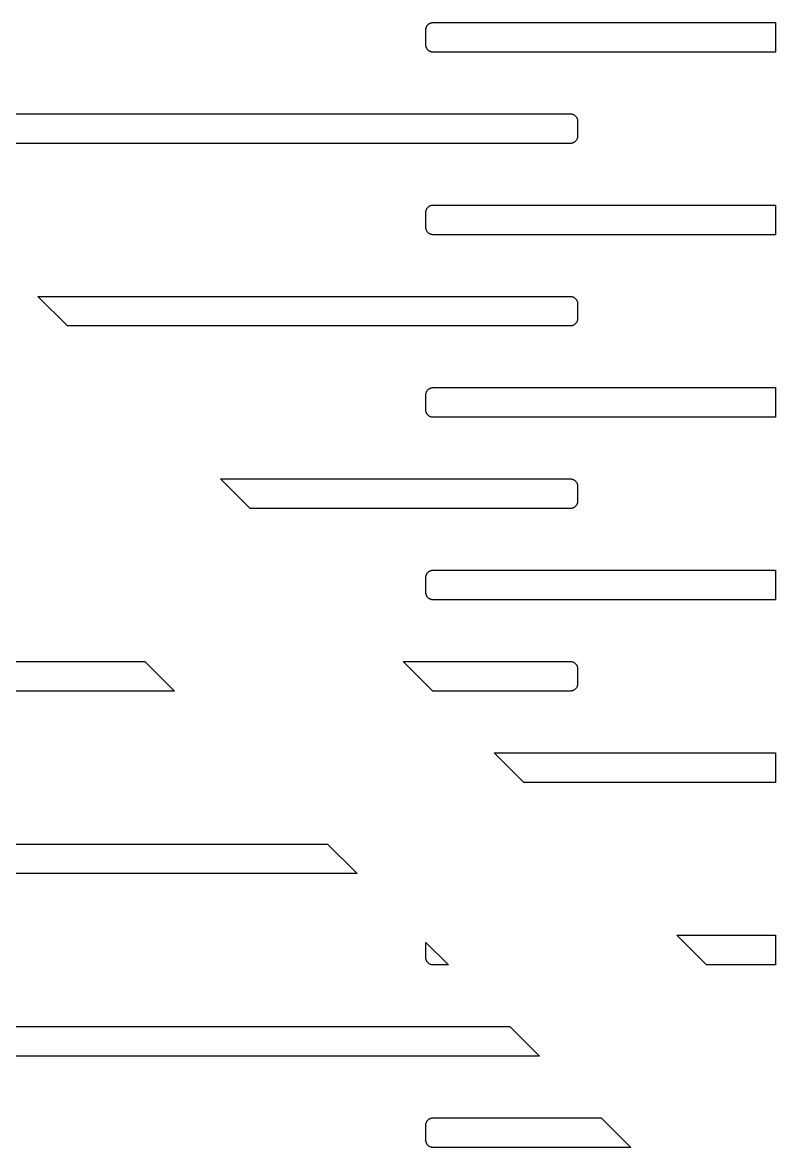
# Model space of a CAD drawing. Header units: metres. Extents: x -218 to 218, y -218 to 218.
# Drawn here: x -37 to -4, y 4.68 to 53.98 of the extents above; entities that cross this region are included whole.
import ezdxf

# ---------------------------------------------------------------- set-up
doc = ezdxf.new("R2010")
doc.units = ezdxf.units.M

msp = doc.modelspace()

# ---------------------------------------------------------------- linework, layer by layer
for p, q in [((-19.312, 53.7336), (-19.3063, 53.7532)), ((-19.3063, 53.7532), (-19.2994, 53.7724)), ((-19.2994, 53.7724), (-19.2913, 53.7912)), ((-19.2913, 53.7912), (-19.282, 53.8094)), ((-19.282, 53.8094), (-19.2716, 53.8269)), ((-19.2716, 53.8269), (-19.2601, 53.8438)), ((-19.2601, 53.8438), (-19.2476, 53.86)), ((-19.2476, 53.86), (-19.2341, 53.8753)), ((-19.2341, 53.8753), (-19.2197, 53.8897)), ((-19.2197, 53.8897), (-19.2044, 53.9032)), ((-19.2044, 53.9032), (-19.1882, 53.9157)), ((-19.1882, 53.9157), (-19.1713, 53.9272)), ((-19.1713, 53.9272), (-19.1538, 53.9376)), ((-19.1538, 53.9376), (-19.1356, 53.9469)), ((-19.1356, 53.9469), (-19.1168, 53.955)), ((-19.1168, 53.955), (-19.0976, 53.9619)), ((-19.0976, 53.9619), (-19.078, 53.9676)), ((-19.078, 53.9676), (-19.0581, 53.972)), ((-19.0581, 53.972), (-19.0379, 53.9752)), ((-19.0379, 53.9752), (-19.0176, 53.9772)), ((-19.0176, 53.9772), (-18.9972, 53.9778)), ((-18.9972, 53.9778), (-4, 53.9778)), ((-4, 53.9778), (-4, 52.6778)), ((-19.3222, 53.6528), (-19.3215, 53.6732)), ((-19.3222, 53.0028), (-19.3222, 53.6528)), ((-19.3215, 53.6732), (-19.3196, 53.6935)), ((-19.3196, 53.6935), (-19.3164, 53.7137)), ((-19.3164, 53.7137), (-19.312, 53.7336)), ((-19.3215, 52.9824), (-19.3222, 53.0028)), ((-19.3196, 52.9621), (-19.3215, 52.9824)), ((-19.3164, 52.9419), (-19.3196, 52.9621)), ((-19.312, 52.922), (-19.3164, 52.9419)), ((-19.3063, 52.9024), (-19.312, 52.922)), ((-19.2994, 52.8831), (-19.3063, 52.9024)), ((-19.2913, 52.8644), (-19.2994, 52.8831)), ((-19.282, 52.8462), (-19.2913, 52.8644)), ((-19.2716, 52.8286), (-19.282, 52.8462)), ((-19.2601, 52.8118), (-19.2716, 52.8286)), ((-19.2476, 52.7956), (-19.2601, 52.8118)), ((-19.2341, 52.7803), (-19.2476, 52.7956)), ((-19.2197, 52.7659), (-19.2341, 52.7803)), ((-19.2044, 52.7524), (-19.2197, 52.7659)), ((-19.1882, 52.7399), (-19.2044, 52.7524)), ((-19.1713, 52.7284), (-19.1882, 52.7399)), ((-19.1538, 52.718), (-19.1713, 52.7284)), ((-19.1356, 52.7087), (-19.1538, 52.718)), ((-19.1168, 52.7006), (-19.1356, 52.7087)), ((-19.0976, 52.6937), (-19.1168, 52.7006)), ((-19.078, 52.688), (-19.0976, 52.6937)), ((-19.0581, 52.6835), (-19.078, 52.688)), ((-19.0379, 52.6804), (-19.0581, 52.6835)), ((-19.0176, 52.6784), (-19.0379, 52.6804)), ((-18.9972, 52.6778), (-19.0176, 52.6784)), ((-4, 52.6778), (-18.9972, 52.6778)), ((-43.9972, 49.9778), (-12.9972, 49.9778)), ((-12.9972, 49.9778), (-12.9768, 49.9772)), ((-12.9768, 49.9772), (-12.9565, 49.9752)), ((-12.9565, 49.9752), (-12.9363, 49.972)), ((-12.9363, 49.972), (-12.9164, 49.9676)), ((-12.9164, 49.9676), (-12.8968, 49.9619)), ((-12.8968, 49.9619), (-12.8775, 49.955)), ((-12.8775, 49.955), (-12.8588, 49.9469)), ((-12.8588, 49.9469), (-12.8406, 49.9376)), ((-12.8406, 49.9376), (-12.823, 49.9272)), ((-12.823, 49.9272), (-12.8062, 49.9157)), ((-12.8062, 49.9157), (-12.79, 49.9032)), ((-12.79, 49.9032), (-12.7747, 49.8897)), ((-12.7747, 49.8897), (-12.7603, 49.8753)), ((-12.7603, 49.8753), (-12.7468, 49.86)), ((-12.7468, 49.86), (-12.7343, 49.8438)), ((-12.7343, 49.8438), (-12.7228, 49.8269)), ((-12.7228, 49.8269), (-12.7124, 49.8094)), ((-12.7124, 49.8094), (-12.7031, 49.7912)), ((-12.7031, 49.7912), (-12.695, 49.7724)), ((-12.695, 49.7724), (-12.6881, 49.7532)), ((-12.6881, 49.7532), (-12.6824, 49.7336)), ((-12.6824, 49.7336), (-12.6779, 49.7137)), ((-12.6779, 49.7137), (-12.6748, 49.6935)), ((-12.6748, 49.6935), (-12.6728, 49.6732)), ((-12.6728, 49.6732), (-12.6722, 49.6528)), ((-12.6722, 49.6528), (-12.6722, 49.0028)), ((-12.7343, 48.8118), (-12.7468, 48.7956)), ((-12.7228, 48.8286), (-12.7343, 48.8118)), ((-12.7124, 48.8462), (-12.7228, 48.8286)), ((-12.7031, 48.8644), (-12.7124, 48.8462)), ((-12.695, 48.8831), (-12.7031, 48.8644)), ((-12.6881, 48.9024), (-12.695, 48.8831)), ((-12.6824, 48.922), (-12.6881, 48.9024)), ((-12.6779, 48.9419), (-12.6824, 48.922)), ((-12.6748, 48.9621), (-12.6779, 48.9419)), ((-12.6728, 48.9824), (-12.6748, 48.9621)), ((-12.6722, 49.0028), (-12.6728, 48.9824)), ((-12.9972, 48.6778), (-43.0209, 48.6778)), ((-12.9768, 48.6784), (-12.9972, 48.6778)), ((-12.9565, 48.6804), (-12.9768, 48.6784)), ((-12.9363, 48.6835), (-12.9565, 48.6804)), ((-12.9164, 48.688), (-12.9363, 48.6835)), ((-12.8968, 48.6937), (-12.9164, 48.688)), ((-12.8775, 48.7006), (-12.8968, 48.6937)), ((-12.8588, 48.7087), (-12.8775, 48.7006)), ((-12.8406, 48.718), (-12.8588, 48.7087)), ((-12.823, 48.7284), (-12.8406, 48.718)), ((-12.8062, 48.7399), (-12.823, 48.7284)), ((-12.79, 48.7524), (-12.8062, 48.7399)), ((-12.7747, 48.7659), (-12.79, 48.7524)), ((-12.7603, 48.7803), (-12.7747, 48.7659)), ((-12.7468, 48.7956), (-12.7603, 48.7803)), ((-19.2601, 45.8438), (-19.2476, 45.86)), ((-19.2476, 45.86), (-19.2341, 45.8753)), ((-19.2341, 45.8753), (-19.2197, 45.8897)), ((-19.2197, 45.8897), (-19.2044, 45.9032)), ((-19.2044, 45.9032), (-19.1882, 45.9157)), ((-19.1882, 45.9157), (-19.1713, 45.9272)), ((-19.1713, 45.9272), (-19.1538, 45.9376)), ((-19.1538, 45.9376), (-19.1356, 45.9469)), ((-19.1356, 45.9469), (-19.1168, 45.955)), ((-19.1168, 45.955), (-19.0976, 45.9619)), ((-19.0976, 45.9619), (-19.078, 45.9676)), ((-19.078, 45.9676), (-19.0581, 45.972)), ((-19.0581, 45.972), (-19.0379, 45.9752)), ((-19.0379, 45.9752), (-19.0176, 45.9772)), ((-19.0176, 45.9772), (-18.9972, 45.9778)), ((-18.9972, 45.9778), (-4, 45.9778)), ((-4, 45.9778), (-4, 44.6778)), ((-19.3222, 45.6528), (-19.3215, 45.6732)), ((-19.3222, 45.0028), (-19.3222, 45.6528)), ((-19.3215, 45.6732), (-19.3196, 45.6935)), ((-19.3196, 45.6935), (-19.3164, 45.7137)), ((-19.3164, 45.7137), (-19.312, 45.7336)), ((-19.312, 45.7336), (-19.3063, 45.7532)), ((-19.3063, 45.7532), (-19.2994, 45.7724)), ((-19.2994, 45.7724), (-19.2913, 45.7912)), ((-19.2913, 45.7912), (-19.282, 45.8094)), ((-19.282, 45.8094), (-19.2716, 45.8269)), ((-19.2716, 45.8269), (-19.2601, 45.8438)), ((-19.3215, 44.9824), (-19.3222, 45.0028)), ((-19.3196, 44.9621), (-19.3215, 44.9824)), ((-19.3164, 44.9419), (-19.3196, 44.9621)), ((-19.312, 44.922), (-19.3164, 44.9419)), ((-19.3063, 44.9024), (-19.312, 44.922)), ((-19.2994, 44.8831), (-19.3063, 44.9024)), ((-19.2913, 44.8644), (-19.2994, 44.8831)), ((-19.282, 44.8462), (-19.2913, 44.8644)), ((-19.2716, 44.8286), (-19.282, 44.8462)), ((-19.2601, 44.8118), (-19.2716, 44.8286)), ((-19.2476, 44.7956), (-19.2601, 44.8118)), ((-19.2341, 44.7803), (-19.2476, 44.7956)), ((-19.2197, 44.7659), (-19.2341, 44.7803)), ((-19.2044, 44.7524), (-19.2197, 44.7659)), ((-19.1882, 44.7399), (-19.2044, 44.7524)), ((-19.1713, 44.7284), (-19.1882, 44.7399)), ((-19.1538, 44.718), (-19.1713, 44.7284)), ((-19.1356, 44.7087), (-19.1538, 44.718)), ((-19.1168, 44.7006), (-19.1356, 44.7087)), ((-19.0976, 44.6937), (-19.1168, 44.7006)), ((-19.078, 44.688), (-19.0976, 44.6937)), ((-19.0581, 44.6835), (-19.078, 44.688)), ((-19.0379, 44.6804), (-19.0581, 44.6835)), ((-19.0176, 44.6784), (-19.0379, 44.6804)), ((-18.9972, 44.6778), (-19.0176, 44.6784)), ((-4, 44.6778), (-18.9972, 44.6778)), ((-35.0209, 40.6778), (-36.3209, 41.9778)), ((-36.3209, 41.9778), (-12.9972, 41.9778)), ((-12.9972, 41.9778), (-12.9768, 41.9772)), ((-12.9768, 41.9772), (-12.9565, 41.9752)), ((-12.9565, 41.9752), (-12.9363, 41.972)), ((-12.9363, 41.972), (-12.9164, 41.9676)), ((-12.9164, 41.9676), (-12.8968, 41.9619)), ((-12.8968, 41.9619), (-12.8775, 41.955)), ((-12.8775, 41.955), (-12.8588, 41.9469)), ((-12.8588, 41.9469), (-12.8406, 41.9376)), ((-12.8406, 41.9376), (-12.823, 41.9272)), ((-12.823, 41.9272), (-12.8062, 41.9157)), ((-12.8062, 41.9157), (-12.79, 41.9032)), ((-12.79, 41.9032), (-12.7747, 41.8897)), ((-12.7747, 41.8897), (-12.7603, 41.8753)), ((-12.7603, 41.8753), (-12.7468, 41.86)), ((-12.7468, 41.86), (-12.7343, 41.8438)), ((-12.7343, 41.8438), (-12.7228, 41.8269)), ((-12.7228, 41.8269), (-12.7124, 41.8094)), ((-12.7124, 41.8094), (-12.7031, 41.7912)), ((-12.7031, 41.7912), (-12.695, 41.7724)), ((-12.695, 41.7724), (-12.6881, 41.7532)), ((-12.6881, 41.7532), (-12.6824, 41.7336)), ((-12.6824, 41.7336), (-12.6779, 41.7137)), ((-12.6779, 41.7137), (-12.6748, 41.6935)), ((-12.6748, 41.6935), (-12.6728, 41.6732)), ((-12.6728, 41.6732), (-12.6722, 41.6528)), ((-12.6722, 41.6528), (-12.6722, 41.0028)), ((-12.6824, 40.922), (-12.6881, 40.9024)), ((-12.6779, 40.9419), (-12.6824, 40.922)), ((-12.6748, 40.9621), (-12.6779, 40.9419)), ((-12.6728, 40.9824), (-12.6748, 40.9621)), ((-12.6722, 41.0028), (-12.6728, 40.9824)), ((-12.9972, 40.6778), (-35.0209, 40.6778)), ((-12.9768, 40.6784), (-12.9972, 40.6778)), ((-12.9565, 40.6804), (-12.9768, 40.6784)), ((-12.9363, 40.6835), (-12.9565, 40.6804)), ((-12.9164, 40.688), (-12.9363, 40.6835)), ((-12.8968, 40.6937), (-12.9164, 40.688)), ((-12.8775, 40.7006), (-12.8968, 40.6937)), ((-12.8588, 40.7087), (-12.8775, 40.7006)), ((-12.8406, 40.718), (-12.8588, 40.7087)), ((-12.823, 40.7284), (-12.8406, 40.718)), ((-12.8062, 40.7399), (-12.823, 40.7284)), ((-12.79, 40.7524), (-12.8062, 40.7399)), ((-12.7747, 40.7659), (-12.79, 40.7524)), ((-12.7603, 40.7803), (-12.7747, 40.7659)), ((-12.7468, 40.7956), (-12.7603, 40.7803)), ((-12.7343, 40.8118), (-12.7468, 40.7956)), ((-12.7228, 40.8286), (-12.7343, 40.8118)), ((-12.7124, 40.8462), (-12.7228, 40.8286)), ((-12.7031, 40.8644), (-12.7124, 40.8462)), ((-12.695, 40.8831), (-12.7031, 40.8644)), ((-12.6881, 40.9024), (-12.695, 40.8831)), ((-19.1168, 37.955), (-19.0976, 37.9619)), ((-19.0976, 37.9619), (-19.078, 37.9676)), ((-19.078, 37.9676), (-19.0581, 37.972)), ((-19.0581, 37.972), (-19.0379, 37.9752)), ((-19.0379, 37.9752), (-19.0176, 37.9772)), ((-19.0176, 37.9772), (-18.9972, 37.9778)), ((-18.9972, 37.9778), (-4, 37.9778)), ((-4, 37.9778), (-4, 36.6778)), ((-19.3222, 37.6528), (-19.3215, 37.6732)), ((-19.3222, 37.0028), (-19.3222, 37.6528)), ((-19.3215, 37.6732), (-19.3196, 37.6935)), ((-19.3196, 37.6935), (-19.3164, 37.7137)), ((-19.3164, 37.7137), (-19.312, 37.7336)), ((-19.312, 37.7336), (-19.3063, 37.7532)), ((-19.3063, 37.7532), (-19.2994, 37.7724)), ((-19.2994, 37.7724), (-19.2913, 37.7912)), ((-19.2913, 37.7912), (-19.282, 37.8094)), ((-19.282, 37.8094), (-19.2716, 37.8269)), ((-19.2716, 37.8269), (-19.2601, 37.8438)), ((-19.2601, 37.8438), (-19.2476, 37.86)), ((-19.2476, 37.86), (-19.2341, 37.8753)), ((-19.2341, 37.8753), (-19.2197, 37.8897)), ((-19.2197, 37.8897), (-19.2044, 37.9032)), ((-19.2044, 37.9032), (-19.1882, 37.9157)), ((-19.1882, 37.9157), (-19.1713, 37.9272)), ((-19.1713, 37.9272), (-19.1538, 37.9376)), ((-19.1538, 37.9376), (-19.1356, 37.9469)), ((-19.1356, 37.9469), (-19.1168, 37.955)), ((-19.3215, 36.9824), (-19.3222, 37.0028)), ((-19.3196, 36.9621), (-19.3215, 36.9824)), ((-19.3164, 36.9419), (-19.3196, 36.9621)), ((-19.312, 36.922), (-19.3164, 36.9419)), ((-19.3063, 36.9024), (-19.312, 36.922)), ((-19.2994, 36.8831), (-19.3063, 36.9024)), ((-19.2913, 36.8644), (-19.2994, 36.8831)), ((-19.282, 36.8462), (-19.2913, 36.8644)), ((-19.2716, 36.8286), (-19.282, 36.8462)), ((-19.2601, 36.8118), (-19.2716, 36.8286)), ((-19.2476, 36.7956), (-19.2601, 36.8118)), ((-19.2341, 36.7803), (-19.2476, 36.7956)), ((-19.2197, 36.7659), (-19.2341, 36.7803)), ((-19.2044, 36.7524), (-19.2197, 36.7659)), ((-19.1882, 36.7399), (-19.2044, 36.7524)), ((-19.1713, 36.7284), (-19.1882, 36.7399)), ((-19.1538, 36.718), (-19.1713, 36.7284)), ((-19.1356, 36.7087), (-19.1538, 36.718)), ((-19.1168, 36.7006), (-19.1356, 36.7087)), ((-19.0976, 36.6937), (-19.1168, 36.7006)), ((-19.078, 36.688), (-19.0976, 36.6937)), ((-19.0581, 36.6835), (-19.078, 36.688)), ((-19.0379, 36.6804), (-19.0581, 36.6835)), ((-19.0176, 36.6784), (-19.0379, 36.6804)), ((-18.9972, 36.6778), (-19.0176, 36.6784)), ((-4, 36.6778), (-18.9972, 36.6778)), ((-27.0209, 32.6778), (-28.3209, 33.9778)), ((-28.3209, 33.9778), (-12.9972, 33.9778)), ((-12.9972, 33.9778), (-12.9768, 33.9772)), ((-12.9768, 33.9772), (-12.9565, 33.9752)), ((-12.9565, 33.9752), (-12.9363, 33.972)), ((-12.9363, 33.972), (-12.9164, 33.9676)), ((-12.9164, 33.9676), (-12.8968, 33.9619)), ((-12.8968, 33.9619), (-12.8775, 33.955)), ((-12.8775, 33.955), (-12.8588, 33.9469)), ((-12.8588, 33.9469), (-12.8406, 33.9376)), ((-12.8406, 33.9376), (-12.823, 33.9272)), ((-12.823, 33.9272), (-12.8062, 33.9157)), ((-12.8062, 33.9157), (-12.79, 33.9032)), ((-12.79, 33.9032), (-12.7747, 33.8897)), ((-12.7747, 33.8897), (-12.7603, 33.8753)), ((-12.7603, 33.8753), (-12.7468, 33.86)), ((-12.7468, 33.86), (-12.7343, 33.8438)), ((-12.7343, 33.8438), (-12.7228, 33.8269)), ((-12.7228, 33.8269), (-12.7124, 33.8094)), ((-12.7124, 33.8094), (-12.7031, 33.7912)), ((-12.7031, 33.7912), (-12.695, 33.7724)), ((-12.695, 33.7724), (-12.6881, 33.7532)), ((-12.6881, 33.7532), (-12.6824, 33.7336)), ((-12.6824, 33.7336), (-12.6779, 33.7137)), ((-12.6779, 33.7137), (-12.6748, 33.6935)), ((-12.6748, 33.6935), (-12.6728, 33.6732)), ((-12.6728, 33.6732), (-12.6722, 33.6528)), ((-12.6722, 33.6528), (-12.6722, 33.0028)), ((-12.9972, 32.6778), (-27.0209, 32.6778)), ((-12.9768, 32.6784), (-12.9972, 32.6778)), ((-12.9565, 32.6804), (-12.9768, 32.6784)), ((-12.9363, 32.6835), (-12.9565, 32.6804)), ((-12.9164, 32.688), (-12.9363, 32.6835)), ((-12.8968, 32.6937), (-12.9164, 32.688)), ((-12.8775, 32.7006), (-12.8968, 32.6937)), ((-12.8588, 32.7087), (-12.8775, 32.7006)), ((-12.8406, 32.718), (-12.8588, 32.7087)), ((-12.823, 32.7284), (-12.8406, 32.718)), ((-12.8062, 32.7399), (-12.823, 32.7284)), ((-12.79, 32.7524), (-12.8062, 32.7399)), ((-12.7747, 32.7659), (-12.79, 32.7524)), ((-12.7603, 32.7803), (-12.7747, 32.7659)), ((-12.7468, 32.7956), (-12.7603, 32.7803)), ((-12.7343, 32.8118), (-12.7468, 32.7956)), ((-12.7228, 32.8286), (-12.7343, 32.8118)), ((-12.7124, 32.8462), (-12.7228, 32.8286)), ((-12.7031, 32.8644), (-12.7124, 32.8462)), ((-12.695, 32.8831), (-12.7031, 32.8644)), ((-12.6881, 32.9024), (-12.695, 32.8831)), ((-12.6824, 32.922), (-12.6881, 32.9024)), ((-12.6779, 32.9419), (-12.6824, 32.922)), ((-12.6748, 32.9621), (-12.6779, 32.9419)), ((-12.6728, 32.9824), (-12.6748, 32.9621)), ((-12.6722, 33.0028), (-12.6728, 32.9824)), ((-19.3222, 29.6528), (-19.3215, 29.6732)), ((-19.3222, 29.0028), (-19.3222, 29.6528)), ((-19.3215, 29.6732), (-19.3196, 29.6935)), ((-19.3196, 29.6935), (-19.3164, 29.7137)), ((-19.3164, 29.7137), (-19.312, 29.7336)), ((-19.312, 29.7336), (-19.3063, 29.7532)), ((-19.3063, 29.7532), (-19.2994, 29.7724)), ((-19.2994, 29.7724), (-19.2913, 29.7912)), ((-19.2913, 29.7912), (-19.282, 29.8094)), ((-19.282, 29.8094), (-19.2716, 29.8269)), ((-19.2716, 29.8269), (-19.2601, 29.8438)), ((-19.2601, 29.8438), (-19.2476, 29.86)), ((-19.2476, 29.86), (-19.2341, 29.8753)), ((-19.2341, 29.8753), (-19.2197, 29.8897)), ((-19.2197, 29.8897), (-19.2044, 29.9032)), ((-19.2044, 29.9032), (-19.1882, 29.9157)), ((-19.1882, 29.9157), (-19.1713, 29.9272)), ((-19.1713, 29.9272), (-19.1538, 29.9376)), ((-19.1538, 29.9376), (-19.1356, 29.9469)), ((-19.1356, 29.9469), (-19.1168, 29.955)), ((-19.1168, 29.955), (-19.0976, 29.9619)), ((-19.0976, 29.9619), (-19.078, 29.9676)), ((-19.078, 29.9676), (-19.0581, 29.972)), ((-19.0581, 29.972), (-19.0379, 29.9752)), ((-19.0379, 29.9752), (-19.0176, 29.9771)), ((-19.0176, 29.9771), (-18.9972, 29.9778)), ((-18.9972, 29.9778), (-4, 29.9778)), ((-4, 29.9778), (-4, 28.6778)), ((-19.3215, 28.9824), (-19.3222, 29.0028)), ((-19.3196, 28.9621), (-19.3215, 28.9824)), ((-19.3164, 28.9419), (-19.3196, 28.9621)), ((-19.312, 28.922), (-19.3164, 28.9419)), ((-19.3063, 28.9024), (-19.312, 28.922)), ((-19.2994, 28.8831), (-19.3063, 28.9024)), ((-19.2913, 28.8644), (-19.2994, 28.8831)), ((-19.282, 28.8462), (-19.2913, 28.8644)), ((-19.2716, 28.8286), (-19.282, 28.8462)), ((-19.2601, 28.8118), (-19.2716, 28.8286)), ((-19.2476, 28.7956), (-19.2601, 28.8118)), ((-19.2341, 28.7803), (-19.2476, 28.7956)), ((-19.2197, 28.7659), (-19.2341, 28.7803)), ((-19.2044, 28.7524), (-19.2197, 28.7659)), ((-19.1882, 28.7399), (-19.2044, 28.7524)), ((-19.1713, 28.7284), (-19.1882, 28.7399)), ((-19.1538, 28.718), (-19.1713, 28.7284)), ((-19.1356, 28.7087), (-19.1538, 28.718)), ((-19.1168, 28.7006), (-19.1356, 28.7087)), ((-19.0976, 28.6937), (-19.1168, 28.7006)), ((-19.078, 28.688), (-19.0976, 28.6937)), ((-19.0581, 28.6835), (-19.078, 28.688)), ((-19.0379, 28.6804), (-19.0581, 28.6835)), ((-19.0176, 28.6784), (-19.0379, 28.6804)), ((-18.9972, 28.6778), (-19.0176, 28.6784)), ((-4, 28.6778), (-18.9972, 28.6778)), ((-43.9972, 25.9778), (-31.6346, 25.9778)), ((-31.6346, 25.9778), (-30.3346, 24.6778)), ((-19.0209, 24.6778), (-20.3209, 25.9778)), ((-20.3209, 25.9778), (-12.9972, 25.9778)), ((-12.9972, 25.9778), (-12.9768, 25.9771)), ((-12.9768, 25.9771), (-12.9565, 25.9752)), ((-12.9565, 25.9752), (-12.9363, 25.972)), ((-12.9363, 25.972), (-12.9164, 25.9676)), ((-12.9164, 25.9676), (-12.8968, 25.9619)), ((-12.8968, 25.9619), (-12.8775, 25.955)), ((-12.8775, 25.955), (-12.8588, 25.9469)), ((-12.8588, 25.9469), (-12.8406, 25.9376)), ((-12.8406, 25.9376), (-12.823, 25.9272)), ((-12.823, 25.9272), (-12.8062, 25.9157)), ((-12.8062, 25.9157), (-12.79, 25.9032)), ((-12.79, 25.9032), (-12.7747, 25.8897)), ((-12.7747, 25.8897), (-12.7603, 25.8753)), ((-12.7603, 25.8753), (-12.7468, 25.86)), ((-12.7468, 25.86), (-12.7343, 25.8438)), ((-12.7343, 25.8438), (-12.7228, 25.8269)), ((-12.7228, 25.8269), (-12.7124, 25.8094)), ((-12.7124, 25.8094), (-12.7031, 25.7912)), ((-12.7031, 25.7912), (-12.695, 25.7724)), ((-12.695, 25.7724), (-12.6881, 25.7532)), ((-12.6881, 25.7532), (-12.6824, 25.7336)), ((-12.6824, 25.7336), (-12.6779, 25.7137)), ((-12.6779, 25.7137), (-12.6748, 25.6935)), ((-12.6748, 25.6935), (-12.6728, 25.6732)), ((-12.6728, 25.6732), (-12.6722, 25.6528)), ((-12.6722, 25.6528), (-12.6722, 25.0028)), ((-30.3346, 24.6778), (-43.9972, 24.6778)), ((-12.9972, 24.6778), (-19.0209, 24.6778)), ((-12.9768, 24.6784), (-12.9972, 24.6778)), ((-12.9565, 24.6804), (-12.9768, 24.6784)), ((-12.9363, 24.6835), (-12.9565, 24.6804)), ((-12.9164, 24.688), (-12.9363, 24.6835)), ((-12.8968, 24.6937), (-12.9164, 24.688)), ((-12.8775, 24.7006), (-12.8968, 24.6937)), ((-12.8588, 24.7087), (-12.8775, 24.7006)), ((-12.8406, 24.718), (-12.8588, 24.7087)), ((-12.823, 24.7284), (-12.8406, 24.718)), ((-12.8062, 24.7399), (-12.823, 24.7284)), ((-12.79, 24.7524), (-12.8062, 24.7399)), ((-12.7747, 24.7659), (-12.79, 24.7524)), ((-12.7603, 24.7803), (-12.7747, 24.7659)), ((-12.7468, 24.7956), (-12.7603, 24.7803)), ((-12.7343, 24.8118), (-12.7468, 24.7956)), ((-12.7228, 24.8286), (-12.7343, 24.8118)), ((-12.7124, 24.8462), (-12.7228, 24.8286)), ((-12.7031, 24.8644), (-12.7124, 24.8462)), ((-12.695, 24.8831), (-12.7031, 24.8644)), ((-12.6881, 24.9024), (-12.695, 24.8831)), ((-12.6824, 24.922), (-12.6881, 24.9024)), ((-12.6779, 24.9419), (-12.6824, 24.922)), ((-12.6748, 24.9621), (-12.6779, 24.9419)), ((-12.6728, 24.9824), (-12.6748, 24.9621)), ((-12.6722, 25.0028), (-12.6728, 24.9824)), ((-15.0209, 20.6778), (-16.3209, 21.9778)), ((-16.3209, 21.9778), (-4, 21.9778)), ((-4, 21.9778), (-4, 20.6778)), ((-4, 20.6778), (-15.0209, 20.6778)), ((-43.9972, 17.9778), (-23.6346, 17.9778)), ((-23.6346, 17.9778), (-22.3346, 16.6778)), ((-22.3346, 16.6778), (-43.9972, 16.6778)), ((-7.02094, 12.6778), (-8.32094, 13.9778)), ((-8.32094, 13.9778), (-4, 13.9778)), ((-4, 13.9778), (-4, 12.6778)), ((-19.3222, 13.6528), (-19.3218, 13.665)), ((-19.3222, 13.0028), (-19.3222, 13.6528)), ((-19.3218, 13.665), (-18.3346, 12.6778)), ((-19.3215, 12.9824), (-19.3222, 13.0028)), ((-19.3196, 12.9621), (-19.3215, 12.9824)), ((-19.3164, 12.9419), (-19.3196, 12.9621)), ((-19.312, 12.922), (-19.3164, 12.9419)), ((-19.3063, 12.9024), (-19.312, 12.922)), ((-19.2994, 12.8831), (-19.3063, 12.9024)), ((-19.2913, 12.8644), (-19.2994, 12.8831)), ((-19.282, 12.8462), (-19.2913, 12.8644)), ((-19.2716, 12.8286), (-19.282, 12.8462)), ((-19.2601, 12.8118), (-19.2716, 12.8286)), ((-19.2476, 12.7956), (-19.2601, 12.8118)), ((-19.2341, 12.7803), (-19.2476, 12.7956)), ((-19.2197, 12.7659), (-19.2341, 12.7803)), ((-19.2044, 12.7524), (-19.2197, 12.7659)), ((-19.1882, 12.7399), (-19.2044, 12.7524)), ((-19.1713, 12.7284), (-19.1882, 12.7399)), ((-19.1538, 12.718), (-19.1713, 12.7284)), ((-19.1356, 12.7087), (-19.1538, 12.718)), ((-19.1168, 12.7006), (-19.1356, 12.7087)), ((-19.0976, 12.6937), (-19.1168, 12.7006)), ((-19.078, 12.688), (-19.0976, 12.6937)), ((-19.0581, 12.6835), (-19.078, 12.688)), ((-19.0379, 12.6804), (-19.0581, 12.6835)), ((-19.0176, 12.6784), (-19.0379, 12.6804)), ((-18.9972, 12.6778), (-19.0176, 12.6784)), ((-18.3346, 12.6778), (-18.9972, 12.6778)), ((-4, 12.6778), (-7.02094, 12.6778)), ((-43.9972, 9.97778), (-15.6346, 9.97778)), ((-15.6346, 9.97778), (-14.3346, 8.6778)), ((-14.3346, 8.6778), (-43.9972, 8.6778)), ((-19.1882, 5.91573), (-19.1713, 5.9272)), ((-19.1713, 5.9272), (-19.1538, 5.93759)), ((-19.1538, 5.93759), (-19.1356, 5.94685)), ((-19.1356, 5.94685), (-19.1168, 5.95497)), ((-19.1168, 5.95497), (-19.0976, 5.96188)), ((-19.0976, 5.96188), (-19.078, 5.96758)), ((-19.078, 5.96758), (-19.0581, 5.97203)), ((-19.0581, 5.97203), (-19.0379, 5.97522)), ((-19.0379, 5.97522), (-19.0176, 5.97714)), ((-19.0176, 5.97714), (-18.9972, 5.97778)), ((-18.9972, 5.97778), (-11.6346, 5.97778)), ((-11.6346, 5.97778), (-10.3346, 4.6778)), ((-19.3222, 5.65279), (-19.3215, 5.6732)), ((-19.3222, 5.00279), (-19.3222, 5.65279)), ((-19.3215, 5.6732), (-19.3196, 5.69353)), ((-19.3196, 5.69353), (-19.3164, 5.71368)), ((-19.3164, 5.71368), (-19.312, 5.73361)), ((-19.312, 5.73361), (-19.3063, 5.75322)), ((-19.3063, 5.75322), (-19.2994, 5.77243)), ((-19.2994, 5.77243), (-19.2913, 5.79117)), ((-19.2913, 5.79117), (-19.282, 5.80936)), ((-19.282, 5.80936), (-19.2716, 5.82693)), ((-19.2716, 5.82693), (-19.2601, 5.84383)), ((-19.2601, 5.84383), (-19.2476, 5.85995)), ((-19.2476, 5.85995), (-19.2341, 5.87527)), ((-19.2341, 5.87527), (-19.2197, 5.88971)), ((-19.2197, 5.88971), (-19.2044, 5.90321)), ((-19.2044, 5.90321), (-19.1882, 5.91573)), ((-19.3215, 4.98239), (-19.3222, 5.00279)), ((-19.3196, 4.96205), (-19.3215, 4.98239)), ((-19.3164, 4.94189), (-19.3196, 4.96205)), ((-19.312, 4.92197), (-19.3164, 4.94189)), ((-19.3063, 4.90236), (-19.312, 4.92197)), ((-19.2994, 4.88315), (-19.3063, 4.90236)), ((-19.2913, 4.86441), (-19.2994, 4.88315)), ((-19.282, 4.84622), (-19.2913, 4.86441)), ((-19.2716, 4.82864), (-19.282, 4.84622)), ((-19.2601, 4.81177), (-19.2716, 4.82864)), ((-19.2476, 4.79562), (-19.2601, 4.81177)), ((-19.2341, 4.78032), (-19.2476, 4.79562)), ((-19.2197, 4.76587), (-19.2341, 4.78032)), ((-19.2044, 4.75238), (-19.2197, 4.76587)), ((-19.1882, 4.73987), (-19.2044, 4.75238)), ((-19.1713, 4.72838), (-19.1882, 4.73987)), ((-19.1538, 4.71799), (-19.1713, 4.72838)), ((-19.1356, 4.70872), (-19.1538, 4.71799)), ((-19.1168, 4.70061), (-19.1356, 4.70872)), ((-19.0976, 4.6937), (-19.1168, 4.70061)), ((-19.078, 4.688), (-19.0976, 4.6937)), ((-19.0581, 4.68355), (-19.078, 4.688)), ((-19.0379, 4.68036), (-19.0581, 4.68355)), ((-19.0176, 4.67844), (-19.0379, 4.68036)), ((-18.9972, 4.6778), (-19.0176, 4.67844)), ((-10.3346, 4.6778), (-18.9972, 4.6778))]:
    msp.add_line(p, q)

doc.saveas('drawing.dxf')
